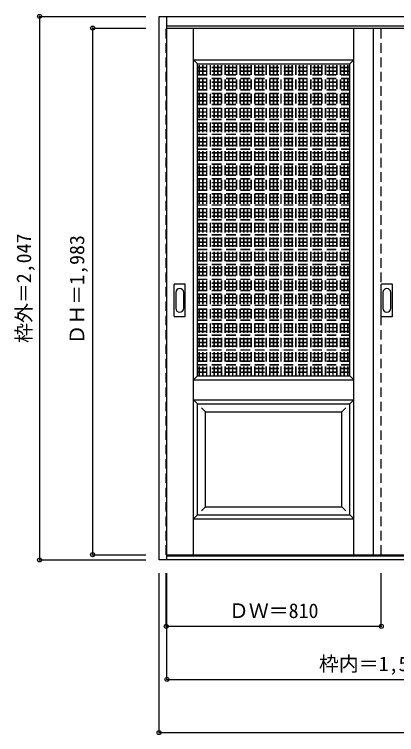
# Model space of a CAD drawing. Units: millimetres, scale not verified. Extents: x -1253 to 1723, y -1476 to 1236.
# Drawn here: x -1253 to 186, y -1476 to 1236 of the extents above; entities that cross this region are included whole.
import ezdxf
from ezdxf.enums import TextEntityAlignment as Align

# ---------------------------------------------------------------- set-up
doc = ezdxf.new("R2010")
doc.units = ezdxf.units.MM
doc.header["$LTSCALE"] = 30
doc.header["$PDMODE"] = 32
doc.header["$PDSIZE"] = 15
doc.linetypes.add('DASHED1', pattern=[1.8, 1.2, -0.6])
doc.layers.add('0-0', color=4, linetype='DASHED1')
doc.layers.add('0-1_寸法', color=7, linetype='Continuous')
doc.styles.add('ＭＳ ゴシック', font='')
doc.styles.get('ＭＳ ゴシック').set_extended_font_data('MS Gothic')

msp = doc.modelspace()

# ---------------------------------------------------------------- linework, layer by layer
at = {"layer": '0-0', "color": 3, "linetype": 'Continuous'}
for p, q in [((-708.58, -818.03), (-708.58, 1228.97)), ((-708.58, 1228.97), (1715.42, 1228.97)), ((-678.58, -818.03), (-678.58, 1228.97)), ((-678.58, 1192.97), (1685.42, 1192.97)), ((-678.58, 1184.97), (908.42, 1184.97)), ((98.42, 1184.97), (98.42, -798.03)), ((-563.08, 1049.97), (9.92, 1049.97)), ((-563.08, -125.03), (-563.08, 1049.97)), ((9.92, -125.03), (9.92, 1049.97)), ((-651.58, 99.97), (-651.58, 218.97)), ((-611.08, 220.47), (-650.08, 220.47)), ((-609.58, 99.97), (-609.58, 218.97)), ((128.42, 99.97), (128.42, 218.97)), ((168.92, 220.47), (129.92, 220.47)), ((170.42, 99.97), (170.42, 218.97)), ((-650.08, 98.47), (-611.08, 98.47)), ((129.92, 98.47), (168.92, 98.47)), ((-563.08, -125.03), (9.92, -125.03)), ((-563.08, -230.03), (9.92, -230.03)), ((-563.08, -648.03), (-563.08, -230.03)), ((9.92, -648.03), (9.92, -230.03)), ((-563.08, -648.03), (9.92, -648.03)), ((1685.42, -803.03), (-678.58, -803.03)), ((1715.42, -818.03), (-708.58, -818.03))]:
    msp.add_line(p, q, dxfattribs=at)
at = {"layer": '0-0', "color": 7, "linetype": 'Continuous'}
for p, q in [((-578.08, -798.03), (-578.08, 1184.97)), ((24.92, -798.03), (24.92, 1184.97)), ((-578.08, 1064.97), (-563.08, 1049.97)), ((-578.08, 1064.97), (24.92, 1064.97)), ((24.92, 1064.97), (9.92, 1049.97)), ((-645.58, 189.07), (-645.58, 129.87)), ((-615.58, 129.87), (-615.58, 189.07)), ((134.42, 189.07), (134.42, 129.87)), ((164.42, 129.87), (164.42, 189.07)), ((-563.08, -125.03), (-578.08, -140.03)), ((9.92, -125.03), (24.92, -140.03)), ((-578.08, -140.03), (24.92, -140.03)), ((-578.08, -215.03), (-563.08, -230.03)), ((-578.08, -215.03), (24.92, -215.03)), ((24.92, -215.03), (9.92, -230.03)), ((-548.08, -245.03), (-533.08, -260.03)), ((-533.08, -618.03), (-533.08, -260.03)), ((-533.08, -260.03), (-20.08, -260.03)), ((-5.08, -245.03), (-20.08, -260.03)), ((-20.08, -618.03), (-20.08, -260.03)), ((-533.08, -618.03), (-548.08, -633.03)), ((-533.08, -618.03), (-20.08, -618.03)), ((-20.08, -618.03), (-5.08, -633.03)), ((-563.08, -648.03), (-578.08, -663.03)), ((9.92, -648.03), (24.92, -663.03)), ((-578.08, -663.03), (24.92, -663.03))]:
    msp.add_line(p, q, dxfattribs=at)
at = {"layer": '0-0'}
for p, q in [((128.42, -798.03), (128.42, 1184.97)), ((-563.08, 1037.97), (9.92, 1037.97)), ((-563.08, 1036.97), (9.92, 1036.97)), ((-557.08, -125.03), (-557.08, 1049.97)), ((-556.08, -125.03), (-556.08, 1049.97)), ((-543.08, -125.03), (-543.08, 1049.97)), ((-542.08, -125.03), (-542.08, 1049.97)), ((-529.08, -125.03), (-529.08, 1049.97)), ((-528.08, -125.03), (-528.08, 1049.97)), ((-515.08, -125.03), (-515.08, 1049.97)), ((-514.08, -125.03), (-514.08, 1049.97)), ((-501.08, -125.03), (-501.08, 1049.97)), ((-500.08, -125.03), (-500.08, 1049.97)), ((-487.08, -125.03), (-487.08, 1049.97)), ((-486.08, -125.03), (-486.08, 1049.97)), ((-473.08, -125.03), (-473.08, 1049.97)), ((-472.08, -125.03), (-472.08, 1049.97)), ((-459.08, -125.03), (-459.08, 1049.97)), ((-458.08, -125.03), (-458.08, 1049.97)), ((-445.08, -125.03), (-445.08, 1049.97)), ((-444.08, -125.03), (-444.08, 1049.97)), ((-431.08, -125.03), (-431.08, 1049.97)), ((-430.08, -125.03), (-430.08, 1049.97)), ((-417.08, -125.03), (-417.08, 1049.97)), ((-416.08, -125.03), (-416.08, 1049.97)), ((-403.08, -125.03), (-403.08, 1049.97)), ((-402.08, -125.03), (-402.08, 1049.97)), ((-389.08, -125.03), (-389.08, 1049.97)), ((-388.08, -125.03), (-388.08, 1049.97)), ((-375.08, -125.03), (-375.08, 1049.97)), ((-374.08, -125.03), (-374.08, 1049.97)), ((-361.08, -125.03), (-361.08, 1049.97)), ((-360.08, -125.03), (-360.08, 1049.97)), ((-347.08, -125.03), (-347.08, 1049.97)), ((-346.08, -125.03), (-346.08, 1049.97)), ((-333.08, -125.03), (-333.08, 1049.97)), ((-332.08, -125.03), (-332.08, 1049.97)), ((-319.08, -125.03), (-319.08, 1049.97)), ((-318.08, -125.03), (-318.08, 1049.97)), ((-305.08, -125.03), (-305.08, 1049.97)), ((-304.08, -125.03), (-304.08, 1049.97)), ((-291.08, -125.03), (-291.08, 1049.97)), ((-290.08, -125.03), (-290.08, 1049.97)), ((-277.08, -125.03), (-277.08, 1049.97)), ((-276.08, -125.03), (-276.08, 1049.97)), ((-263.08, -125.03), (-263.08, 1049.97)), ((-262.08, -125.03), (-262.08, 1049.97)), ((-249.08, -125.03), (-249.08, 1049.97)), ((-248.08, -125.03), (-248.08, 1049.97)), ((-235.08, -125.03), (-235.08, 1049.97)), ((-234.08, -125.03), (-234.08, 1049.97)), ((-221.08, -125.03), (-221.08, 1049.97)), ((-220.08, -125.03), (-220.08, 1049.97)), ((-207.08, -125.03), (-207.08, 1049.97)), ((-206.08, -125.03), (-206.08, 1049.97)), ((-193.08, -125.03), (-193.08, 1049.97)), ((-192.08, -125.03), (-192.08, 1049.97)), ((-179.08, -125.03), (-179.08, 1049.97)), ((-178.08, -125.03), (-178.08, 1049.97)), ((-165.08, -125.03), (-165.08, 1049.97)), ((-164.08, -125.03), (-164.08, 1049.97)), ((-151.08, -125.03), (-151.08, 1049.97)), ((-150.08, -125.03), (-150.08, 1049.97)), ((-137.08, -125.03), (-137.08, 1049.97)), ((-136.08, -125.03), (-136.08, 1049.97)), ((-123.08, -125.03), (-123.08, 1049.97)), ((-122.08, -125.03), (-122.08, 1049.97)), ((-109.08, -125.03), (-109.08, 1049.97)), ((-108.08, -125.03), (-108.08, 1049.97)), ((-95.08, -125.03), (-95.08, 1049.97)), ((-94.08, -125.03), (-94.08, 1049.97)), ((-81.08, -125.03), (-81.08, 1049.97)), ((-80.08, -125.03), (-80.08, 1049.97)), ((-67.08, -125.03), (-67.08, 1049.97)), ((-66.08, -125.03), (-66.08, 1049.97)), ((-53.08, -125.03), (-53.08, 1049.97)), ((-52.08, -125.03), (-52.08, 1049.97)), ((-39.08, -125.03), (-39.08, 1049.97)), ((-38.08, -125.03), (-38.08, 1049.97)), ((-25.08, -125.03), (-25.08, 1049.97)), ((-24.08, -125.03), (-24.08, 1049.97)), ((-11.08, -125.03), (-11.08, 1049.97)), ((-10.08, -125.03), (-10.08, 1049.97)), ((2.92, -125.03), (2.92, 1049.97)), ((3.92, -125.03), (3.92, 1049.97)), ((-563.08, 1023.97), (9.92, 1023.97)), ((-563.08, 1022.97), (9.92, 1022.97)), ((-563.08, 1009.97), (9.92, 1009.97)), ((-563.08, 1008.97), (9.92, 1008.97)), ((-563.08, 995.97), (9.92, 995.97)), ((-563.08, 994.97), (9.92, 994.97)), ((-563.08, 981.97), (9.92, 981.97)), ((-563.08, 980.97), (9.92, 980.97)), ((-563.08, 967.97), (9.92, 967.97)), ((-563.08, 966.97), (9.92, 966.97)), ((-563.08, 953.97), (9.92, 953.97)), ((-563.08, 952.97), (9.92, 952.97)), ((-563.08, 939.97), (9.92, 939.97)), ((-563.08, 938.97), (9.92, 938.97)), ((-563.08, 925.97), (9.92, 925.97)), ((-563.08, 924.97), (9.92, 924.97)), ((-563.08, 911.97), (9.92, 911.97)), ((-563.08, 910.97), (9.92, 910.97)), ((-563.08, 897.97), (9.92, 897.97)), ((-563.08, 896.97), (9.92, 896.97)), ((-563.08, 883.97), (9.92, 883.97)), ((-563.08, 882.97), (9.92, 882.97)), ((-563.08, 869.97), (9.92, 869.97)), ((-563.08, 868.97), (9.92, 868.97)), ((-563.08, 855.97), (9.92, 855.97)), ((-563.08, 854.97), (9.92, 854.97)), ((-563.08, 841.97), (9.92, 841.97)), ((-563.08, 840.97), (9.92, 840.97)), ((-563.08, 827.97), (9.92, 827.97)), ((-563.08, 826.97), (9.92, 826.97)), ((-563.08, 813.97), (9.92, 813.97)), ((-563.08, 812.97), (9.92, 812.97)), ((-563.08, 799.97), (9.92, 799.97)), ((-563.08, 798.97), (9.92, 798.97)), ((-563.08, 785.97), (9.92, 785.97)), ((-563.08, 784.97), (9.92, 784.97)), ((-563.08, 771.97), (9.92, 771.97)), ((-563.08, 770.97), (9.92, 770.97)), ((-563.08, 757.97), (9.92, 757.97)), ((-563.08, 756.97), (9.92, 756.97)), ((-563.08, 743.97), (9.92, 743.97)), ((-563.08, 742.97), (9.92, 742.97)), ((-563.08, 729.97), (9.92, 729.97)), ((-563.08, 728.97), (9.92, 728.97)), ((-563.08, 715.97), (9.92, 715.97)), ((-563.08, 714.97), (9.92, 714.97)), ((-563.08, 701.97), (9.92, 701.97)), ((-563.08, 700.97), (9.92, 700.97)), ((-563.08, 687.97), (9.92, 687.97)), ((-563.08, 686.97), (9.92, 686.97)), ((-563.08, 673.97), (9.92, 673.97)), ((-563.08, 672.97), (9.92, 672.97)), ((-563.08, 659.97), (9.92, 659.97)), ((-563.08, 658.97), (9.92, 658.97)), ((-563.08, 645.97), (9.92, 645.97)), ((-563.08, 644.97), (9.92, 644.97)), ((-563.08, 631.97), (9.92, 631.97)), ((-563.08, 630.97), (9.92, 630.97)), ((-563.08, 617.97), (9.92, 617.97)), ((-563.08, 616.97), (9.92, 616.97)), ((-563.08, 603.97), (9.92, 603.97)), ((-563.08, 602.97), (9.92, 602.97)), ((-563.08, 589.97), (9.92, 589.97)), ((-563.08, 588.97), (9.92, 588.97)), ((-563.08, 575.97), (9.92, 575.97)), ((-563.08, 574.97), (9.92, 574.97)), ((-563.08, 561.97), (9.92, 561.97)), ((-563.08, 560.97), (9.92, 560.97)), ((-563.08, 547.97), (9.92, 547.97)), ((-563.08, 546.97), (9.92, 546.97)), ((-563.08, 533.97), (9.92, 533.97)), ((-563.08, 532.97), (9.92, 532.97)), ((-563.08, 519.97), (9.92, 519.97)), ((-563.08, 518.97), (9.92, 518.97)), ((-563.08, 505.97), (9.92, 505.97)), ((-563.08, 504.97), (9.92, 504.97)), ((-563.08, 491.97), (9.92, 491.97)), ((-563.08, 490.97), (9.92, 490.97)), ((-563.08, 477.97), (9.92, 477.97)), ((-563.08, 476.97), (9.92, 476.97)), ((-563.08, 463.97), (9.92, 463.97)), ((-563.08, 462.97), (9.92, 462.97)), ((-563.08, 449.97), (9.92, 449.97)), ((-563.08, 448.97), (9.92, 448.97)), ((-563.08, 435.97), (9.92, 435.97)), ((-563.08, 434.97), (9.92, 434.97)), ((-563.08, 421.97), (9.92, 421.97)), ((-563.08, 420.97), (9.92, 420.97)), ((-563.08, 407.97), (9.92, 407.97)), ((-563.08, 406.97), (9.92, 406.97)), ((-563.08, 393.97), (9.92, 393.97)), ((-563.08, 392.97), (9.92, 392.97)), ((-563.08, 379.97), (9.92, 379.97)), ((-563.08, 378.97), (9.92, 378.97)), ((-563.08, 365.97), (9.92, 365.97)), ((-563.08, 364.97), (9.92, 364.97)), ((-563.08, 351.97), (9.92, 351.97)), ((-563.08, 350.97), (9.92, 350.97)), ((-563.08, 337.97), (9.92, 337.97)), ((-563.08, 336.97), (9.92, 336.97)), ((-563.08, 323.97), (9.92, 323.97)), ((-563.08, 322.97), (9.92, 322.97)), ((-563.08, 309.97), (9.92, 309.97)), ((-563.08, 308.97), (9.92, 308.97)), ((-563.08, 295.97), (9.92, 295.97)), ((-563.08, 294.97), (9.92, 294.97)), ((-563.08, 281.97), (9.92, 281.97)), ((-563.08, 280.97), (9.92, 280.97)), ((-563.08, 267.97), (9.92, 267.97)), ((-563.08, 266.97), (9.92, 266.97)), ((-563.08, 253.97), (9.92, 253.97)), ((-563.08, 252.97), (9.92, 252.97)), ((-563.08, 239.97), (9.92, 239.97)), ((-563.08, 238.97), (9.92, 238.97)), ((-563.08, 225.97), (9.92, 225.97)), ((-563.08, 224.97), (9.92, 224.97)), ((-563.08, 211.97), (9.92, 211.97)), ((-563.08, 210.97), (9.92, 210.97)), ((-563.08, 197.97), (9.92, 197.97)), ((-563.08, 196.97), (9.92, 196.97)), ((-563.08, 183.97), (9.92, 183.97)), ((-563.08, 182.97), (9.92, 182.97)), ((-563.08, 169.97), (9.92, 169.97)), ((-563.08, 168.97), (9.92, 168.97)), ((-563.08, 155.97), (9.92, 155.97)), ((-563.08, 154.97), (9.92, 154.97)), ((-563.08, 141.97), (9.92, 141.97)), ((-563.08, 140.97), (9.92, 140.97)), ((-563.08, 127.97), (9.92, 127.97)), ((-563.08, 126.97), (9.92, 126.97)), ((-563.08, 113.97), (9.92, 113.97)), ((-563.08, 112.97), (9.92, 112.97)), ((-563.08, 99.97), (9.92, 99.97)), ((-563.08, 98.97), (9.92, 98.97)), ((-563.08, 85.97), (9.92, 85.97)), ((-563.08, 84.97), (9.92, 84.97)), ((-563.08, 71.97), (9.92, 71.97)), ((-563.08, 70.97), (9.92, 70.97)), ((-563.08, 57.97), (9.92, 57.97)), ((-563.08, 56.97), (9.92, 56.97)), ((-563.08, 43.97), (9.92, 43.97)), ((-563.08, 42.97), (9.92, 42.97)), ((-563.08, 29.97), (9.92, 29.97)), ((-563.08, 28.97), (9.92, 28.97)), ((-563.08, 15.97), (9.92, 15.97)), ((-563.08, 14.97), (9.92, 14.97)), ((-563.08, 1.97), (9.92, 1.97)), ((-563.08, 0.97), (9.92, 0.97)), ((-563.08, -12.03), (9.92, -12.03)), ((-563.08, -13.03), (9.92, -13.03)), ((-563.08, -26.03), (9.92, -26.03)), ((-563.08, -27.03), (9.92, -27.03)), ((-563.08, -40.03), (9.92, -40.03)), ((-563.08, -41.03), (9.92, -41.03)), ((-563.08, -54.03), (9.92, -54.03)), ((-563.08, -55.03), (9.92, -55.03)), ((-563.08, -68.03), (9.92, -68.03)), ((-563.08, -69.03), (9.92, -69.03)), ((-563.08, -82.03), (9.92, -82.03)), ((-563.08, -83.03), (9.92, -83.03)), ((-563.08, -96.03), (9.92, -96.03)), ((-563.08, -97.03), (9.92, -97.03)), ((-563.08, -110.03), (9.92, -110.03)), ((-563.08, -111.03), (9.92, -111.03)), ((-563.08, -124.03), (9.92, -124.03))]:
    msp.add_line(p, q, dxfattribs=at)
msp.add_lwpolyline([(-678.58, -798.03), (-681.58, -798.03), (-681.58, 1184.97), (-678.58, 1184.97)], dxfattribs=at)
at = {"layer": '0-0', "color": 3, "linetype": 'Continuous'}
msp.add_lwpolyline([(-678.58, -798.03), (908.42, -798.03), (908.42, 1184.97)], dxfattribs=at)
for centre, start, end in [((-650.08, 218.97), 90, 180), ((-611.08, 218.97), 0, 90), ((129.92, 218.97), 90, 180), ((168.92, 218.97), 0, 90), ((-650.08, 99.97), 180, 270), ((-611.08, 99.97), 270, 0), ((129.92, 99.97), 180, 270), ((168.92, 99.97), 270, 0)]:
    msp.add_arc(centre, 1.5, start, end, dxfattribs=at)
at = {"layer": '0-0', "color": 7, "linetype": 'Continuous'}
for centre, start, end in [((-630.58, 189.07), 0, 180), ((149.42, 189.07), 0, 180), ((-630.58, 129.87), 180, 0), ((149.42, 129.87), 180, 0)]:
    msp.add_arc(centre, 15, start, end, dxfattribs=at)
at = {"layer": '0-1_寸法', "color": 4}
for p, q in [((-1158.58, 1228.97), (-1158.58, -818.03)), ((-1158.58, 1228.97), (-758.58, 1228.97)), ((-958.58, 1184.97), (-758.58, 1184.97)), ((-958.58, 1184.97), (-958.58, -798.03)), ((-958.58, -798.03), (-758.58, -798.03)), ((-1158.58, -818.03), (-758.58, -818.03)), ((-708.58, -1468.03), (-708.58, -868.03)), ((-681.58, -1068.03), (-681.58, -868.03)), ((-678.58, -1268.03), (-678.58, -868.03)), ((128.42, -1068.03), (128.42, -868.03)), ((128.42, -1068.03), (-681.58, -1068.03)), ((-678.58, -1268.03), (878.42, -1268.03))]:
    msp.add_line(p, q, dxfattribs=at)
msp.add_lwpolyline([(-708.58, -1468.03), (1715.42, -1468.03), (1715.42, -868.03)], dxfattribs=at)
at = {"layer": '0-1_寸法'}
for p in [(-1158.58, 1228.97), (-958.58, 1184.97), (-1158.58, -818.03), (-958.58, -798.03), (-681.58, -1068.03), (128.42, -1068.03), (-678.58, -1268.03), (-708.58, -1468.03)]:
    msp.add_point(p, dxfattribs=at)

# ---------------------------------------------------------------- texts
at = {"layer": '0-1_寸法', "style": 'ＭＳ ゴシック'}
for s, p in [('枠外＝2,047', (-1173.58, -0.78)), ('ＤＨ＝1,983', (-973.58, -6.78))]:
    msp.add_text(s, height=54.99, rotation=90, dxfattribs=at).set_placement(p, align=Align.BOTTOM_LEFT)
for s, p in [('ＤＷ＝810', (-445.33, -1053.03)), ('枠内＝1,557', (-106.33, -1253.03))]:
    msp.add_text(s, height=54.99, dxfattribs=at).set_placement(p, align=Align.BOTTOM_LEFT)

doc.saveas('drawing.dxf')
